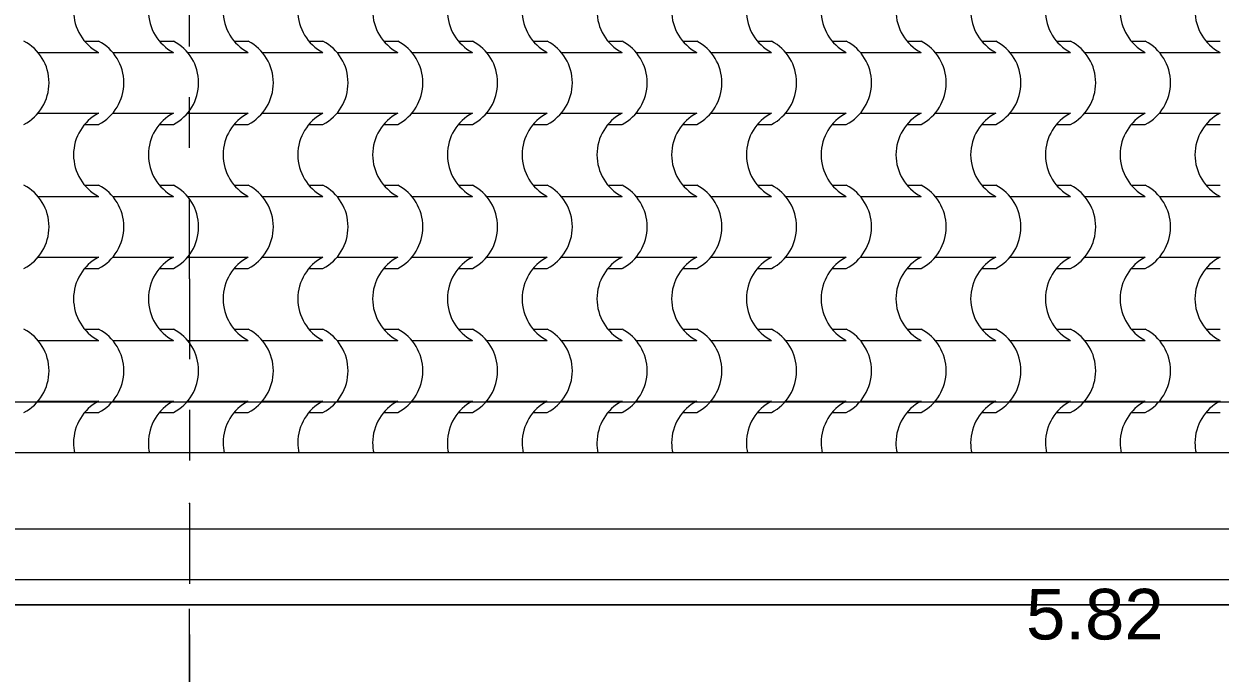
# Model space of a CAD drawing. Header units: metres. Extents: x -41 to 412, y -15 to 25.
# Drawn here: x 138.128 to 140.49, y 6.622 to 7.904 of the extents above; entities that cross this region are included whole.
import ezdxf

# ---------------------------------------------------------------- set-up
doc = ezdxf.new("R2010")
doc.units = ezdxf.units.M
doc.header["$MEASUREMENT"] = 0
doc.linetypes.add('Dot & Dashed', pattern=[0.335139, 0.15875, -0.088194, 0, -0.088194])
for name, color, linetype in [('Dimensioning - General', 7, 'Continuous'), ('Interior - Furniture', 7, 'Continuous'), ('Shell - Roof', 7, 'Continuous'), ('Structural - Grid', 7, 'Continuous')]:
    doc.layers.add(name, color=color, linetype=linetype)
doc.styles.add('GENERATED_STYLE_2', font='arial.ttf')
doc.dimstyles.new('GENERATED_STYLE__2', dxfattribs={"dimtxt": 0.1, "dimasz": 0.0475, "dimexe": 0.18, "dimexo": 0.2, "dimgap": 0.09, "dimtad": 3, "dimtih": 1, "dimtoh": 1, "dimzin": 0, "dimdsep": 46, "dimtxsty": 'GENERATED_STYLE_2', "dimblk": 'ARROWHEAD_2', "dimblk1": 'ARROWHEAD_2', "dimblk2": 'ARROWHEAD_2', "dimcen": 0.09, "dimclrd": 256, "dimclre": 256, "dimclrt": 5, "dimazin": 0, "dimtfac": 1, "dimtdec": 4, "dimtmove": 0, "dimatfit": 3, "dimfxl": 1, "dimtolj": 1, "dimtzin": 0, "dimarcsym": 0})

# ---------------------------------------------------------------- blocks, each defined once
blk = doc.blocks.new('*X48', base_point=(152.192, 0))
at = {"layer": 'Shell - Roof', "color": 23, "linetype": 'Continuous', "lineweight": 13, "true_color": 0xbf8080}
for p, q in [((138.2478, 7.8701), (138.2753, 7.8701)), ((138.3954, 7.8701), (138.4229, 7.8701)), ((138.5431, 7.8701), (138.5706, 7.8701)), ((138.6907, 7.8701), (138.7182, 7.8701)), ((138.8383, 7.8701), (138.8658, 7.8701)), ((138.986, 7.8701), (139.0135, 7.8701)), ((139.1336, 7.8701), (139.1611, 7.8701)), ((139.2812, 7.8701), (139.3087, 7.8701)), ((139.4289, 7.8701), (139.4564, 7.8701)), ((139.5765, 7.8701), (139.604, 7.8701)), ((139.7241, 7.8701), (139.7516, 7.8701)), ((139.8717, 7.8701), (139.8993, 7.8701)), ((140.0194, 7.8701), (140.0469, 7.8701)), ((140.167, 7.8701), (140.1945, 7.8701)), ((140.3146, 7.8701), (140.3422, 7.8701)), ((140.4623, 7.8701), (140.4898, 7.8701)), ((138.1556, 7.8481), (138.2154, 7.8481)), ((138.2154, 7.8481), (138.2753, 7.8481)), ((138.3032, 7.8481), (138.3631, 7.8481)), ((138.3631, 7.8481), (138.4229, 7.8481)), ((138.4508, 7.8481), (138.5107, 7.8481)), ((138.5107, 7.8481), (138.5706, 7.8481)), ((138.5985, 7.8481), (138.6583, 7.8481)), ((138.6583, 7.8481), (138.7182, 7.8481)), ((138.7461, 7.8481), (138.806, 7.8481)), ((138.806, 7.8481), (138.8658, 7.8481)), ((138.8937, 7.8481), (138.9536, 7.8481)), ((138.9536, 7.8481), (139.0135, 7.8481)), ((139.0414, 7.8481), (139.1012, 7.8481)), ((139.1012, 7.8481), (139.1611, 7.8481)), ((139.189, 7.8481), (139.2489, 7.8481)), ((139.2489, 7.8481), (139.3087, 7.8481)), ((139.3366, 7.8481), (139.3965, 7.8481)), ((139.3965, 7.8481), (139.4564, 7.8481)), ((139.4843, 7.8481), (139.5441, 7.8481)), ((139.5441, 7.8481), (139.604, 7.8481)), ((139.6319, 7.8481), (139.6918, 7.8481)), ((139.6918, 7.8481), (139.7516, 7.8481)), ((139.7795, 7.8481), (139.8394, 7.8481)), ((139.8394, 7.8481), (139.8993, 7.8481)), ((139.9272, 7.8481), (139.987, 7.8481)), ((139.987, 7.8481), (140.0469, 7.8481)), ((140.0748, 7.8481), (140.1347, 7.8481)), ((140.1347, 7.8481), (140.1945, 7.8481)), ((140.2224, 7.8481), (140.2823, 7.8481)), ((140.2823, 7.8481), (140.3422, 7.8481)), ((140.3701, 7.8481), (140.4299, 7.8481)), ((140.4299, 7.8481), (140.4898, 7.8481)), ((138.1556, 7.7279), (138.2154, 7.7279)), ((138.2154, 7.7279), (138.2753, 7.7279)), ((138.3032, 7.7279), (138.3631, 7.7279)), ((138.3631, 7.7279), (138.4229, 7.7279)), ((138.4508, 7.7279), (138.5107, 7.7279)), ((138.5107, 7.7279), (138.5706, 7.7279)), ((138.5985, 7.7279), (138.6583, 7.7279)), ((138.6583, 7.7279), (138.7182, 7.7279)), ((138.7461, 7.7279), (138.806, 7.7279)), ((138.806, 7.7279), (138.8658, 7.7279)), ((138.8937, 7.7279), (138.9536, 7.7279)), ((138.9536, 7.7279), (139.0135, 7.7279)), ((139.0414, 7.7279), (139.1012, 7.7279)), ((139.1012, 7.7279), (139.1611, 7.7279)), ((139.189, 7.7279), (139.2489, 7.7279)), ((139.2489, 7.7279), (139.3087, 7.7279)), ((139.3366, 7.7279), (139.3965, 7.7279)), ((139.3965, 7.7279), (139.4564, 7.7279)), ((139.4843, 7.7279), (139.5441, 7.7279)), ((139.5441, 7.7279), (139.604, 7.7279)), ((139.6319, 7.7279), (139.6918, 7.7279)), ((139.6918, 7.7279), (139.7516, 7.7279)), ((139.7795, 7.7279), (139.8394, 7.7279)), ((139.8394, 7.7279), (139.8993, 7.7279)), ((139.9272, 7.7279), (139.987, 7.7279)), ((139.987, 7.7279), (140.0469, 7.7279)), ((140.0748, 7.7279), (140.1347, 7.7279)), ((140.1347, 7.7279), (140.1945, 7.7279)), ((140.2224, 7.7279), (140.2823, 7.7279)), ((140.2823, 7.7279), (140.3422, 7.7279)), ((140.3701, 7.7279), (140.4299, 7.7279)), ((140.4299, 7.7279), (140.4898, 7.7279)), ((138.2478, 7.7059), (138.2753, 7.7059)), ((138.3954, 7.7059), (138.4229, 7.7059)), ((138.5431, 7.7059), (138.5706, 7.7059)), ((138.6907, 7.7059), (138.7182, 7.7059)), ((138.8383, 7.7059), (138.8658, 7.7059)), ((138.986, 7.7059), (139.0135, 7.7059)), ((139.1336, 7.7059), (139.1611, 7.7059)), ((139.2812, 7.7059), (139.3087, 7.7059)), ((139.4289, 7.7059), (139.4564, 7.7059)), ((139.5765, 7.7059), (139.604, 7.7059)), ((139.7241, 7.7059), (139.7516, 7.7059)), ((139.8717, 7.7059), (139.8993, 7.7059)), ((140.0194, 7.7059), (140.0469, 7.7059)), ((140.167, 7.7059), (140.1945, 7.7059)), ((140.3146, 7.7059), (140.3422, 7.7059)), ((140.4623, 7.7059), (140.4898, 7.7059)), ((138.2478, 7.5856), (138.2753, 7.5856)), ((138.3954, 7.5856), (138.4229, 7.5856)), ((138.5431, 7.5856), (138.5706, 7.5856)), ((138.6907, 7.5856), (138.7182, 7.5856)), ((138.8383, 7.5856), (138.8658, 7.5856)), ((138.986, 7.5856), (139.0135, 7.5856)), ((139.1336, 7.5856), (139.1611, 7.5856)), ((139.2812, 7.5856), (139.3087, 7.5856)), ((139.4289, 7.5856), (139.4564, 7.5856)), ((139.5765, 7.5856), (139.604, 7.5856)), ((139.7241, 7.5856), (139.7516, 7.5856)), ((139.8717, 7.5856), (139.8993, 7.5856)), ((140.0194, 7.5856), (140.0469, 7.5856)), ((140.167, 7.5856), (140.1945, 7.5856)), ((140.3146, 7.5856), (140.3422, 7.5856)), ((140.4623, 7.5856), (140.4898, 7.5856)), ((138.1556, 7.5636), (138.2154, 7.5636)), ((138.2154, 7.5636), (138.2753, 7.5636)), ((138.3032, 7.5636), (138.3631, 7.5636)), ((138.3631, 7.5636), (138.4229, 7.5636)), ((138.4508, 7.5636), (138.5107, 7.5636)), ((138.5107, 7.5636), (138.5706, 7.5636)), ((138.5985, 7.5636), (138.6583, 7.5636)), ((138.6583, 7.5636), (138.7182, 7.5636)), ((138.7461, 7.5636), (138.806, 7.5636)), ((138.806, 7.5636), (138.8658, 7.5636)), ((138.8937, 7.5636), (138.9536, 7.5636)), ((138.9536, 7.5636), (139.0135, 7.5636)), ((139.0414, 7.5636), (139.1012, 7.5636)), ((139.1012, 7.5636), (139.1611, 7.5636)), ((139.189, 7.5636), (139.2489, 7.5636)), ((139.2489, 7.5636), (139.3087, 7.5636)), ((139.3366, 7.5636), (139.3965, 7.5636)), ((139.3965, 7.5636), (139.4564, 7.5636)), ((139.4843, 7.5636), (139.5441, 7.5636)), ((139.5441, 7.5636), (139.604, 7.5636)), ((139.6319, 7.5636), (139.6918, 7.5636)), ((139.6918, 7.5636), (139.7516, 7.5636)), ((139.7795, 7.5636), (139.8394, 7.5636)), ((139.8394, 7.5636), (139.8993, 7.5636)), ((139.9272, 7.5636), (139.987, 7.5636)), ((139.987, 7.5636), (140.0469, 7.5636)), ((140.0748, 7.5636), (140.1347, 7.5636)), ((140.1347, 7.5636), (140.1945, 7.5636)), ((140.2224, 7.5636), (140.2823, 7.5636)), ((140.2823, 7.5636), (140.3422, 7.5636)), ((140.3701, 7.5636), (140.4299, 7.5636)), ((140.4299, 7.5636), (140.4898, 7.5636)), ((138.1556, 7.4434), (138.2154, 7.4434)), ((138.2154, 7.4434), (138.2753, 7.4434)), ((138.3032, 7.4434), (138.3631, 7.4434)), ((138.3631, 7.4434), (138.4229, 7.4434)), ((138.4508, 7.4434), (138.5107, 7.4434)), ((138.5107, 7.4434), (138.5706, 7.4434)), ((138.5985, 7.4434), (138.6583, 7.4434)), ((138.6583, 7.4434), (138.7182, 7.4434)), ((138.7461, 7.4434), (138.806, 7.4434)), ((138.806, 7.4434), (138.8658, 7.4434)), ((138.8937, 7.4434), (138.9536, 7.4434)), ((138.9536, 7.4434), (139.0135, 7.4434)), ((139.0414, 7.4434), (139.1012, 7.4434)), ((139.1012, 7.4434), (139.1611, 7.4434)), ((139.189, 7.4434), (139.2489, 7.4434)), ((139.2489, 7.4434), (139.3087, 7.4434)), ((139.3366, 7.4434), (139.3965, 7.4434)), ((139.3965, 7.4434), (139.4564, 7.4434)), ((139.4843, 7.4434), (139.5441, 7.4434)), ((139.5441, 7.4434), (139.604, 7.4434)), ((139.6319, 7.4434), (139.6918, 7.4434)), ((139.6918, 7.4434), (139.7516, 7.4434)), ((139.7795, 7.4434), (139.8394, 7.4434)), ((139.8394, 7.4434), (139.8993, 7.4434)), ((139.9272, 7.4434), (139.987, 7.4434)), ((139.987, 7.4434), (140.0469, 7.4434)), ((140.0748, 7.4434), (140.1347, 7.4434)), ((140.1347, 7.4434), (140.1945, 7.4434)), ((140.2224, 7.4434), (140.2823, 7.4434)), ((140.2823, 7.4434), (140.3422, 7.4434)), ((140.3701, 7.4434), (140.4299, 7.4434)), ((140.4299, 7.4434), (140.4898, 7.4434)), ((138.2478, 7.4214), (138.2753, 7.4214)), ((138.3954, 7.4214), (138.4229, 7.4214)), ((138.5431, 7.4214), (138.5706, 7.4214)), ((138.6907, 7.4214), (138.7182, 7.4214)), ((138.8383, 7.4214), (138.8658, 7.4214)), ((138.986, 7.4214), (139.0135, 7.4214)), ((139.1336, 7.4214), (139.1611, 7.4214)), ((139.2812, 7.4214), (139.3087, 7.4214)), ((139.4289, 7.4214), (139.4564, 7.4214)), ((139.5765, 7.4214), (139.604, 7.4214)), ((139.7241, 7.4214), (139.7516, 7.4214)), ((139.8717, 7.4214), (139.8993, 7.4214)), ((140.0194, 7.4214), (140.0469, 7.4214)), ((140.167, 7.4214), (140.1945, 7.4214)), ((140.3146, 7.4214), (140.3422, 7.4214)), ((140.4623, 7.4214), (140.4898, 7.4214)), ((138.2478, 7.3012), (138.2753, 7.3012)), ((138.3954, 7.3012), (138.4229, 7.3012)), ((138.5431, 7.3012), (138.5706, 7.3012)), ((138.6907, 7.3012), (138.7182, 7.3012)), ((138.8383, 7.3012), (138.8658, 7.3012)), ((138.986, 7.3012), (139.0135, 7.3012)), ((139.1336, 7.3012), (139.1611, 7.3012)), ((139.2812, 7.3012), (139.3087, 7.3012)), ((139.4289, 7.3012), (139.4564, 7.3012)), ((139.5765, 7.3012), (139.604, 7.3012)), ((139.7241, 7.3012), (139.7516, 7.3012)), ((139.8717, 7.3012), (139.8993, 7.3012)), ((140.0194, 7.3012), (140.0469, 7.3012)), ((140.167, 7.3012), (140.1945, 7.3012)), ((140.3146, 7.3012), (140.3422, 7.3012)), ((140.4623, 7.3012), (140.4898, 7.3012)), ((138.1556, 7.2791), (138.2154, 7.2791)), ((138.2154, 7.2791), (138.2753, 7.2791)), ((138.3032, 7.2791), (138.3631, 7.2791)), ((138.3631, 7.2791), (138.4229, 7.2791)), ((138.4508, 7.2791), (138.5107, 7.2791)), ((138.5107, 7.2791), (138.5706, 7.2791)), ((138.5985, 7.2791), (138.6583, 7.2791)), ((138.6583, 7.2791), (138.7182, 7.2791)), ((138.7461, 7.2791), (138.806, 7.2791)), ((138.806, 7.2791), (138.8658, 7.2791)), ((138.8937, 7.2791), (138.9536, 7.2791)), ((138.9536, 7.2791), (139.0135, 7.2791)), ((139.0414, 7.2791), (139.1012, 7.2791)), ((139.1012, 7.2791), (139.1611, 7.2791)), ((139.189, 7.2791), (139.2489, 7.2791)), ((139.2489, 7.2791), (139.3087, 7.2791)), ((139.3366, 7.2791), (139.3965, 7.2791)), ((139.3965, 7.2791), (139.4564, 7.2791)), ((139.4843, 7.2791), (139.5441, 7.2791)), ((139.5441, 7.2791), (139.604, 7.2791)), ((139.6319, 7.2791), (139.6918, 7.2791)), ((139.6918, 7.2791), (139.7516, 7.2791)), ((139.7795, 7.2791), (139.8394, 7.2791)), ((139.8394, 7.2791), (139.8993, 7.2791)), ((139.9272, 7.2791), (139.987, 7.2791)), ((139.987, 7.2791), (140.0469, 7.2791)), ((140.0748, 7.2791), (140.1347, 7.2791)), ((140.1347, 7.2791), (140.1945, 7.2791)), ((140.2224, 7.2791), (140.2823, 7.2791)), ((140.2823, 7.2791), (140.3422, 7.2791)), ((140.3701, 7.2791), (140.4299, 7.2791)), ((140.4299, 7.2791), (140.4898, 7.2791)), ((138.1556, 7.1589), (138.2154, 7.1589)), ((138.2154, 7.1589), (138.2753, 7.1589)), ((138.3032, 7.1589), (138.3631, 7.1589)), ((138.3631, 7.1589), (138.4229, 7.1589)), ((138.4508, 7.1589), (138.5107, 7.1589)), ((138.5107, 7.1589), (138.5706, 7.1589)), ((138.5985, 7.1589), (138.6583, 7.1589)), ((138.6583, 7.1589), (138.7182, 7.1589)), ((138.7461, 7.1589), (138.806, 7.1589)), ((138.806, 7.1589), (138.8658, 7.1589)), ((138.8937, 7.1589), (138.9536, 7.1589)), ((138.9536, 7.1589), (139.0135, 7.1589)), ((139.0414, 7.1589), (139.1012, 7.1589)), ((139.1012, 7.1589), (139.1611, 7.1589)), ((139.189, 7.1589), (139.2489, 7.1589)), ((139.2489, 7.1589), (139.3087, 7.1589)), ((139.3366, 7.1589), (139.3965, 7.1589)), ((139.3965, 7.1589), (139.4564, 7.1589)), ((139.4843, 7.1589), (139.5441, 7.1589)), ((139.5441, 7.1589), (139.604, 7.1589)), ((139.6319, 7.1589), (139.6918, 7.1589)), ((139.6918, 7.1589), (139.7516, 7.1589)), ((139.7795, 7.1589), (139.8394, 7.1589)), ((139.8394, 7.1589), (139.8993, 7.1589)), ((139.9272, 7.1589), (139.987, 7.1589)), ((139.987, 7.1589), (140.0469, 7.1589)), ((140.0748, 7.1589), (140.1347, 7.1589)), ((140.1347, 7.1589), (140.1945, 7.1589)), ((140.2224, 7.1589), (140.2823, 7.1589)), ((140.2823, 7.1589), (140.3422, 7.1589)), ((140.3701, 7.1589), (140.4299, 7.1589)), ((140.4299, 7.1589), (140.4898, 7.1589)), ((138.2478, 7.1369), (138.2753, 7.1369)), ((138.3954, 7.1369), (138.4229, 7.1369)), ((138.5431, 7.1369), (138.5706, 7.1369)), ((138.6907, 7.1369), (138.7182, 7.1369)), ((138.8383, 7.1369), (138.8658, 7.1369)), ((138.986, 7.1369), (139.0135, 7.1369)), ((139.1336, 7.1369), (139.1611, 7.1369)), ((139.2812, 7.1369), (139.3087, 7.1369)), ((139.4289, 7.1369), (139.4564, 7.1369)), ((139.5765, 7.1369), (139.604, 7.1369)), ((139.7241, 7.1369), (139.7516, 7.1369)), ((139.8717, 7.1369), (139.8993, 7.1369)), ((140.0194, 7.1369), (140.0469, 7.1369)), ((140.167, 7.1369), (140.1945, 7.1369)), ((140.3146, 7.1369), (140.3422, 7.1369)), ((140.4623, 7.1369), (140.4898, 7.1369))]:
    blk.add_line(p, q, dxfattribs=at)
for centre, major_axis, start_param, end_param in [((138.3165, 7.9305), (0, 0.0925), 1.573772, 2.670554), ((138.4642, 7.9305), (0, 0.0925), 1.573772, 2.670554), ((138.6118, 7.9305), (0, 0.0925), 1.573772, 2.670554), ((138.7594, 7.9305), (0, 0.0925), 1.573772, 2.670554), ((138.9071, 7.9305), (0, 0.0925), 1.573772, 2.670554), ((139.0547, 7.9305), (0, 0.0925), 1.573772, 2.670554), ((139.2023, 7.9305), (0, 0.0925), 1.573772, 2.670554), ((139.35, 7.9305), (0, 0.0925), 1.573772, 2.670554), ((139.4976, 7.9305), (0, 0.0925), 1.573772, 2.670554), ((139.6452, 7.9305), (0, 0.0925), 1.573772, 2.670554), ((139.7928, 7.9305), (0, 0.0925), 1.573772, 2.670554), ((139.9405, 7.9305), (0, 0.0925), 1.573772, 2.670554), ((140.0881, 7.9305), (0, 0.0925), 1.573772, 2.670554), ((140.2357, 7.9305), (0, 0.0925), 1.573772, 2.670554), ((140.3834, 7.9305), (0, 0.0925), 1.573772, 2.670554), ((140.531, 7.9305), (0, 0.0925), 1.573772, 2.670554), ((138.0871, 7.788), (0, 0.0919), 3.607672, 5.817106), ((138.2347, 7.788), (0, 0.0919), 3.607672, 5.817106), ((138.3824, 7.788), (0, 0.0919), 3.607672, 5.817106), ((138.53, 7.788), (0, 0.0919), 3.607672, 5.817106), ((138.6776, 7.788), (0, 0.0919), 3.607672, 5.817106), ((138.8253, 7.788), (0, 0.0919), 3.607672, 5.817106), ((138.9729, 7.788), (0, 0.0919), 3.607672, 5.817106), ((139.1205, 7.788), (0, 0.0919), 3.607672, 5.817106), ((139.2682, 7.788), (0, 0.0919), 3.607672, 5.817106), ((139.4158, 7.788), (0, 0.0919), 3.607672, 5.817106), ((139.5634, 7.788), (0, 0.0919), 3.607672, 5.817106), ((139.7111, 7.788), (0, 0.0919), 3.607672, 5.817106), ((139.8587, 7.788), (0, 0.0919), 3.607672, 5.817106), ((140.0063, 7.788), (0, 0.0919), 3.607672, 5.817106), ((140.154, 7.788), (0, 0.0919), 3.607672, 5.817106), ((140.3016, 7.788), (0, 0.0919), 3.607672, 5.817106), ((138.3165, 7.6455), (0, 0.0925), 0.471039, 1.56782), ((138.4642, 7.6455), (0, 0.0925), 0.471039, 1.56782), ((138.6118, 7.6455), (0, 0.0925), 0.471039, 1.56782), ((138.7594, 7.6455), (0, 0.0925), 0.471039, 1.56782), ((138.9071, 7.6455), (0, 0.0925), 0.471039, 1.56782), ((139.0547, 7.6455), (0, 0.0925), 0.471039, 1.56782), ((139.2023, 7.6455), (0, 0.0925), 0.471039, 1.56782), ((139.35, 7.6455), (0, 0.0925), 0.471039, 1.56782), ((139.4976, 7.6455), (0, 0.0925), 0.471039, 1.56782), ((139.6452, 7.6455), (0, 0.0925), 0.471039, 1.56782), ((139.7928, 7.6455), (0, 0.0925), 0.471039, 1.56782), ((139.9405, 7.6455), (0, 0.0925), 0.471039, 1.56782), ((140.0881, 7.6455), (0, 0.0925), 0.471039, 1.56782), ((140.2357, 7.6455), (0, 0.0925), 0.471039, 1.56782), ((140.3834, 7.6455), (0, 0.0925), 0.471039, 1.56782), ((140.531, 7.6455), (0, 0.0925), 0.471039, 1.56782), ((138.3165, 7.646), (0, 0.0925), 1.573772, 2.670554), ((138.4642, 7.646), (0, 0.0925), 1.573772, 2.670554), ((138.6118, 7.646), (0, 0.0925), 1.573772, 2.670554), ((138.7594, 7.646), (0, 0.0925), 1.573772, 2.670554), ((138.9071, 7.646), (0, 0.0925), 1.573772, 2.670554), ((139.0547, 7.646), (0, 0.0925), 1.573772, 2.670554), ((139.2023, 7.646), (0, 0.0925), 1.573772, 2.670554), ((139.35, 7.646), (0, 0.0925), 1.573772, 2.670554), ((139.4976, 7.646), (0, 0.0925), 1.573772, 2.670554), ((139.6452, 7.646), (0, 0.0925), 1.573772, 2.670554), ((139.7928, 7.646), (0, 0.0925), 1.573772, 2.670554), ((139.9405, 7.646), (0, 0.0925), 1.573772, 2.670554), ((140.0881, 7.646), (0, 0.0925), 1.573772, 2.670554), ((140.2357, 7.646), (0, 0.0925), 1.573772, 2.670554), ((140.3834, 7.646), (0, 0.0925), 1.573772, 2.670554), ((140.531, 7.646), (0, 0.0925), 1.573772, 2.670554), ((138.0871, 7.5035), (0, 0.0919), 3.607672, 5.817106), ((138.2347, 7.5035), (0, 0.0919), 3.607672, 5.817106), ((138.3824, 7.5035), (0, 0.0919), 3.607672, 5.817106), ((138.53, 7.5035), (0, 0.0919), 3.607672, 5.817106), ((138.6776, 7.5035), (0, 0.0919), 3.607672, 5.817106), ((138.8253, 7.5035), (0, 0.0919), 3.607672, 5.817106), ((138.9729, 7.5035), (0, 0.0919), 3.607672, 5.817106), ((139.1205, 7.5035), (0, 0.0919), 3.607672, 5.817106), ((139.2682, 7.5035), (0, 0.0919), 3.607672, 5.817106), ((139.4158, 7.5035), (0, 0.0919), 3.607672, 5.817106), ((139.5634, 7.5035), (0, 0.0919), 3.607672, 5.817106), ((139.7111, 7.5035), (0, 0.0919), 3.607672, 5.817106), ((139.8587, 7.5035), (0, 0.0919), 3.607672, 5.817106), ((140.0063, 7.5035), (0, 0.0919), 3.607672, 5.817106), ((140.154, 7.5035), (0, 0.0919), 3.607672, 5.817106), ((140.3016, 7.5035), (0, 0.0919), 3.607672, 5.817106), ((138.3165, 7.361), (0, 0.0925), 0.471039, 1.56782), ((138.4642, 7.361), (0, 0.0925), 0.471039, 1.56782), ((138.6118, 7.361), (0, 0.0925), 0.471039, 1.56782), ((138.7594, 7.361), (0, 0.0925), 0.471039, 1.56782), ((138.9071, 7.361), (0, 0.0925), 0.471039, 1.56782), ((139.0547, 7.361), (0, 0.0925), 0.471039, 1.56782), ((139.2023, 7.361), (0, 0.0925), 0.471039, 1.56782), ((139.35, 7.361), (0, 0.0925), 0.471039, 1.56782), ((139.4976, 7.361), (0, 0.0925), 0.471039, 1.56782), ((139.6452, 7.361), (0, 0.0925), 0.471039, 1.56782), ((139.7928, 7.361), (0, 0.0925), 0.471039, 1.56782), ((139.9405, 7.361), (0, 0.0925), 0.471039, 1.56782), ((140.0881, 7.361), (0, 0.0925), 0.471039, 1.56782), ((140.2357, 7.361), (0, 0.0925), 0.471039, 1.56782), ((140.3834, 7.361), (0, 0.0925), 0.471039, 1.56782), ((140.531, 7.361), (0, 0.0925), 0.471039, 1.56782), ((138.3165, 7.3615), (0, 0.0925), 1.573772, 2.670554), ((138.4642, 7.3615), (0, 0.0925), 1.573772, 2.670554), ((138.6118, 7.3615), (0, 0.0925), 1.573772, 2.670554), ((138.7594, 7.3615), (0, 0.0925), 1.573772, 2.670554), ((138.9071, 7.3615), (0, 0.0925), 1.573772, 2.670554), ((139.0547, 7.3615), (0, 0.0925), 1.573772, 2.670554), ((139.2023, 7.3615), (0, 0.0925), 1.573772, 2.670554), ((139.35, 7.3615), (0, 0.0925), 1.573772, 2.670554), ((139.4976, 7.3615), (0, 0.0925), 1.573772, 2.670554), ((139.6452, 7.3615), (0, 0.0925), 1.573772, 2.670554), ((139.7928, 7.3615), (0, 0.0925), 1.573772, 2.670554), ((139.9405, 7.3615), (0, 0.0925), 1.573772, 2.670554), ((140.0881, 7.3615), (0, 0.0925), 1.573772, 2.670554), ((140.2357, 7.3615), (0, 0.0925), 1.573772, 2.670554), ((140.3834, 7.3615), (0, 0.0925), 1.573772, 2.670554), ((140.531, 7.3615), (0, 0.0925), 1.573772, 2.670554), ((138.0871, 7.219), (0, 0.0919), 3.607672, 5.817106), ((138.2347, 7.219), (0, 0.0919), 3.607672, 5.817106), ((138.3824, 7.219), (0, 0.0919), 3.607672, 5.817106), ((138.53, 7.219), (0, 0.0919), 3.607672, 5.817106), ((138.6776, 7.219), (0, 0.0919), 3.607672, 5.817106), ((138.8253, 7.219), (0, 0.0919), 3.607672, 5.817106), ((138.9729, 7.219), (0, 0.0919), 3.607672, 5.817106), ((139.1205, 7.219), (0, 0.0919), 3.607672, 5.817106), ((139.2682, 7.219), (0, 0.0919), 3.607672, 5.817106), ((139.4158, 7.219), (0, 0.0919), 3.607672, 5.817106), ((139.5634, 7.219), (0, 0.0919), 3.607672, 5.817106), ((139.7111, 7.219), (0, 0.0919), 3.607672, 5.817106), ((139.8587, 7.219), (0, 0.0919), 3.607672, 5.817106), ((140.0063, 7.219), (0, 0.0919), 3.607672, 5.817106), ((140.154, 7.219), (0, 0.0919), 3.607672, 5.817106), ((140.3016, 7.219), (0, 0.0919), 3.607672, 5.817106), ((138.3165, 7.0765), (0, 0.0925), 0.471039, 1.56782), ((138.4642, 7.0765), (0, 0.0925), 0.471039, 1.56782), ((138.6118, 7.0765), (0, 0.0925), 0.471039, 1.56782), ((138.7594, 7.0765), (0, 0.0925), 0.471039, 1.56782), ((138.9071, 7.0765), (0, 0.0925), 0.471039, 1.56782), ((139.0547, 7.0765), (0, 0.0925), 0.471039, 1.56782), ((139.2023, 7.0765), (0, 0.0925), 0.471039, 1.56782), ((139.35, 7.0765), (0, 0.0925), 0.471039, 1.56782), ((139.4976, 7.0765), (0, 0.0925), 0.471039, 1.56782), ((139.6452, 7.0765), (0, 0.0925), 0.471039, 1.56782), ((139.7928, 7.0765), (0, 0.0925), 0.471039, 1.56782), ((139.9405, 7.0765), (0, 0.0925), 0.471039, 1.56782), ((140.0881, 7.0765), (0, 0.0925), 0.471039, 1.56782), ((140.2357, 7.0765), (0, 0.0925), 0.471039, 1.56782), ((140.3834, 7.0765), (0, 0.0925), 0.471039, 1.56782), ((140.531, 7.0765), (0, 0.0925), 0.471039, 1.56782), ((138.3165, 7.0771), (0, 0.0925), 1.573772, 1.790531), ((138.4642, 7.0771), (0, 0.0925), 1.573772, 1.790531), ((138.6118, 7.0771), (0, 0.0925), 1.573772, 1.790531), ((138.7594, 7.0771), (0, 0.0925), 1.573772, 1.790531), ((138.9071, 7.0771), (0, 0.0925), 1.573772, 1.790531), ((139.0547, 7.0771), (0, 0.0925), 1.573772, 1.790531), ((139.2023, 7.0771), (0, 0.0925), 1.573772, 1.790531), ((139.35, 7.0771), (0, 0.0925), 1.573772, 1.790531), ((139.4976, 7.0771), (0, 0.0925), 1.573772, 1.790531), ((139.6452, 7.0771), (0, 0.0925), 1.573772, 1.790531), ((139.7928, 7.0771), (0, 0.0925), 1.573772, 1.790531), ((139.9405, 7.0771), (0, 0.0925), 1.573772, 1.790531), ((140.0881, 7.0771), (0, 0.0925), 1.573772, 1.790531), ((140.2357, 7.0771), (0, 0.0925), 1.573772, 1.790531), ((140.3834, 7.0771), (0, 0.0925), 1.573772, 1.790531), ((140.531, 7.0771), (0, 0.0925), 1.573772, 1.790531)]:
    blk.add_ellipse(centre, major_axis=major_axis, ratio=0.982018, start_param=start_param, end_param=end_param, dxfattribs=at)
blk = doc.blocks.new('*D54', base_point=(152.192, 0))
at = {"layer": 'Dimensioning - General', "color": 151, "linetype": 'Continuous', "lineweight": 20, "true_color": 0x80c2ff, "transparency": 16777216}
for p, q in [((136.2046, 6.5018), (136.2046, 6.7486)), ((138.4546, 6.5018), (138.4546, 6.7486)), ((136.2046, 6.5486), (138.4546, 6.5486))]:
    blk.add_line(p, q, dxfattribs=at)
at = {"layer": 'Dimensioning - General', "color": 7, "linetype": 'Continuous', "lineweight": 60, "transparency": 16777216}
for p, q in [((136.2227, 6.5799), (136.1866, 6.5174)), ((138.4727, 6.5799), (138.4366, 6.5174))]:
    blk.add_line(p, q, dxfattribs=at)
at = {"layer": 'Dimensioning - General', "color": 5, "lineweight": 25, "transparency": 16777216, "insert": (137.1966, 6.4286), "char_height": 0.1, "attachment_point": 7, "style": 'GENERATED_STYLE_2'}
blk.add_mtext('\\A1;2.25', dxfattribs=at)
blk = doc.blocks.new('ARROWHEAD_2')
at = {"color": 0, "linetype": 'Continuous', "lineweight": 0}
for p, q in [((-0.378, -0.655), (0.378, 0.655)), ((0, 0), (-1, 0))]:
    blk.add_line(p, q, dxfattribs=at)
blk = doc.blocks.new('*D55', base_point=(152.192, 0))
at = {"layer": 'Dimensioning - General', "color": 151, "linetype": 'Continuous', "lineweight": 20, "true_color": 0x80c2ff, "transparency": 16777216}
for p, q in [((138.4546, 6.5018), (138.4546, 6.7486)), ((142.1996, 6.5018), (142.1996, 6.7486)), ((138.4546, 6.5486), (142.1996, 6.5486)), ((142.1996, 6.5486), (142.2302, 6.5486))]:
    blk.add_line(p, q, dxfattribs=at)
at = {"layer": 'Dimensioning - General', "color": 7, "linetype": 'Continuous', "lineweight": 60, "transparency": 16777216}
for p, q in [((138.4727, 6.5799), (138.4366, 6.5174)), ((142.1816, 6.5174), (142.2177, 6.5799))]:
    blk.add_line(p, q, dxfattribs=at)
at = {"layer": 'Dimensioning - General', "color": 5, "lineweight": 25, "transparency": 16777216, "insert": (140.1941, 6.4286), "char_height": 0.1, "attachment_point": 7, "style": 'GENERATED_STYLE_2'}
blk.add_mtext('\\A1;3.75', dxfattribs=at)
blk = doc.blocks.new('*D57', base_point=(152.192, 0))
at = {"layer": 'Dimensioning - General', "color": 151, "linetype": 'Continuous', "lineweight": 20, "true_color": 0x80c2ff, "transparency": 16777216}
for p, q in [((137.3296, 6.76), (137.3296, 7.0069)), ((143.1496, 6.76), (143.1496, 7.0069)), ((137.3296, 6.8069), (143.1496, 6.8069)), ((143.1496, 6.8069), (143.1802, 6.8069))]:
    blk.add_line(p, q, dxfattribs=at)
at = {"layer": 'Dimensioning - General', "color": 7, "linetype": 'Continuous', "lineweight": 60, "transparency": 16777216}
for p, q in [((137.3477, 6.8382), (137.3116, 6.7757)), ((143.1316, 6.7757), (143.1677, 6.8382))]:
    blk.add_line(p, q, dxfattribs=at)
at = {"layer": 'Dimensioning - General', "color": 5, "lineweight": 25, "transparency": 16777216, "insert": (140.1066, 6.6869), "char_height": 0.1, "attachment_point": 7, "style": 'GENERATED_STYLE_2'}
blk.add_mtext('\\A1;5.82', dxfattribs=at)

msp = doc.modelspace()

# ---------------------------------------------------------------- linework, layer by layer
at = {"layer": 'Interior - Furniture', "color": 7, "linetype": 'Continuous', "lineweight": 13}
for p, q in [((143.0496, 7.1569), (129.0177, 7.1569)), ((129.0177, 6.9069), (143.0496, 6.9069)), ((128.9677, 6.7568), (143.1496, 6.7572))]:
    msp.add_line(p, q, dxfattribs=at)
at = {"layer": 'Interior - Furniture', "color": 251, "linetype": 'Continuous', "lineweight": 20, "true_color": 0x6a6a6a}
msp.add_line((131.5096, 6.7569), (143.1496, 6.7569), dxfattribs=at)
at = {"layer": 'Shell - Roof', "color": 23, "linetype": 'Continuous', "lineweight": 13, "true_color": 0xbf8080, "flags": 128}
msp.add_lwpolyline([(143.1496, 7.0569), (137.3296, 7.0569), (131.5096, 7.0569)], dxfattribs=at)
at = {"layer": 'Structural - Grid', "color": 104, "linetype": 'Dot & Dashed', "lineweight": 13, "true_color": 0x029e21}
for p, q in [((138.4546, 7.4009), (138.4546, 7.9569)), ((138.4546, 7.4009), (138.4546, 6.9569)), ((138.4546, 6.9569), (138.4546, 6.4009))]:
    msp.add_line(p, q, dxfattribs=at)
msp.add_point((138.4546, 6.9569), dxfattribs=at)
msp.add_point((138.4546, 6.9569), dxfattribs=at)

# ---------------------------------------------------------------- block references
at = {"layer": 'Shell - Roof', "color": 23, "linetype": 'Continuous', "lineweight": 13, "true_color": 0xbf8080}
msp.add_blockref('*X48', (152.192, 0), dxfattribs=at)

# ---------------------------------------------------------------- dimensions: what is measured, and where the dimension line sits
at = {"layer": 'Dimensioning - General', "color": 151, "linetype": 'Continuous', "lineweight": 20, "true_color": 0x80c2ff}
for base, p1, p2, picture, middle in [((143.1496, 6.8069), (137.3296, 7.0569), (143.1496, 7.0569), '*D57', (140.2365, 6.7369)), ((138.4546, 6.5486), (136.2046, 6.9569), (138.4546, 6.9569), '*D54', (137.3265, 6.4786)), ((142.1996434734, 6.5486360673), (138.4546434734, 6.956908434), (142.1996434734, 6.956908434), '*D55', (140.3239969745, 6.4786360655))]:
    dim = msp.add_linear_dim(base=base, p1=p1, p2=p2, dimstyle='GENERATED_STYLE__2', dxfattribs=at)
    dim.commit()
    dim.dimension.update_dxf_attribs({"geometry": picture, "text_midpoint": middle, "dimtype": 160})

doc.saveas('drawing.dxf')
